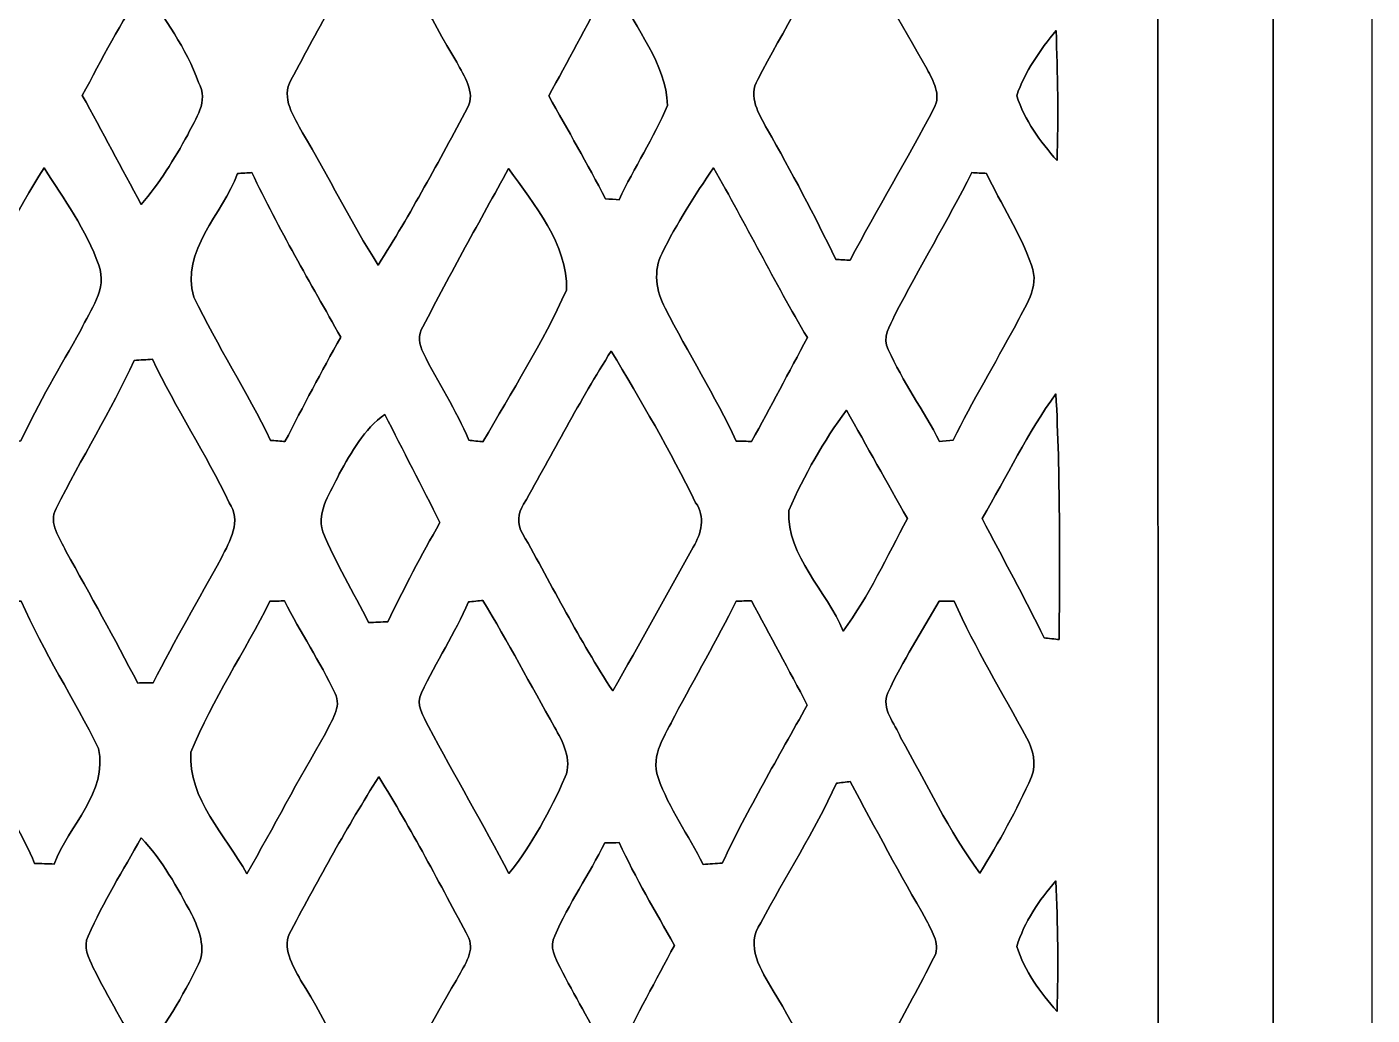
# Model space of a CAD drawing. Header units: centimetres. Extents: x -16.8 to 16.8, y -16.7 to 16.7.
# Drawn here: x 8.13 to 16.77, y -2.19 to 4.16 of the extents above; entities that cross this region are included whole.
import ezdxf

# ---------------------------------------------------------------- set-up
doc = ezdxf.new("R2010")
doc.units = ezdxf.units.CM
doc.header["$MEASUREMENT"] = 0
doc.layers.add('Layer 1', color=7, linetype='Continuous')

msp = doc.modelspace()

# ---------------------------------------------------------------- linework, layer by layer
at = {"layer": 'Layer 1', "color": 7}
for points, knots in [([(-16.77458, 16.66875), (-16.77458, 16.66875), (16.77458, 16.66875), (16.77458, 16.66875), (16.77458, 16.66875), (16.77458, 16.66875), (16.77458, -16.66875), (16.77458, -16.66875), (16.77458, -16.66875), (16.77458, -16.66875), (-16.77458, -16.66875), (-16.77458, -16.66875), (-16.77458, -16.66875), (-16.77458, -16.66875), (-16.77458, 16.66875), (-16.77458, 16.66875), (-16.77458, 16.66875), (-16.77458, 16.66875), (-16.77458, 16.66875), (-16.77458, 16.66875)], [0, 0, 0, 0, 0.1666667, 0.1666667, 0.1666667, 0.1666667, 0.3333333, 0.3333333, 0.3333333, 0.3333333, 0.5, 0.5, 0.5, 0.5, 0.6666667, 0.6666667, 0.6666667, 0.6666667, 1, 1, 1, 1]), ([(-16.23448, 15.81044), (-16.30715, 15.24141), (-16.27505, 14.66568), (-16.28105, 14.09347), (-16.28105, 14.09347), (-16.28034, 4.33317), (-16.28034, -5.42678), (-16.2814, -15.18708), (-16.2814, -15.18708), (-16.27999, -15.44567), (-16.27046, -15.70531), (-16.25353, -15.96425), (-16.25353, -15.96425), (-15.44814, -16.11771), (-14.62581, -16.06162), (-13.81125, -16.06903), (-13.81125, -16.06903), (-4.16842, -16.06867), (5.47405, -16.06973), (15.11688, -16.06867), (15.11688, -16.06867), (15.43791, -16.06832), (15.75823, -16.03869), (16.07644, -15.9953), (16.07644, -15.9953), (16.13147, -15.72966), (16.13923, -15.45731), (16.14205, -15.18744), (16.14205, -15.18744), (16.13641, -5.19183), (16.14135, 4.80378), (16.13958, 14.79938), (16.13958, 14.79938), (16.14029, 15.13981), (16.10395, 15.47812), (16.05351, 15.81432), (16.05351, 15.81432), (5.76933, 15.83302), (-4.51485, 15.81609), (-14.79903, 15.82279), (-14.79903, 15.82279), (-15.27739, 15.82314), (-15.75611, 15.82455), (-16.23448, 15.81044)], [0, 0, 0, 0, 0.0833333, 0.0833333, 0.0833333, 0.0833333, 0.1666667, 0.1666667, 0.1666667, 0.1666667, 0.25, 0.25, 0.25, 0.25, 0.3333333, 0.3333333, 0.3333333, 0.3333333, 0.4166667, 0.4166667, 0.4166667, 0.4166667, 0.5, 0.5, 0.5, 0.5, 0.5833333, 0.5833333, 0.5833333, 0.5833333, 0.6666667, 0.6666667, 0.6666667, 0.6666667, 0.75, 0.75, 0.75, 0.75, 0.8333333, 0.8333333, 0.8333333, 0.8333333, 1, 1, 1, 1]), ([(-15.56879, 15.19167), (-5.97535, 15.18109), (3.61809, 15.19026), (13.21153, 15.18673), (13.21153, 15.18673), (13.94389, 15.18214), (14.67767, 15.20896), (15.40969, 15.15851), (15.40969, 15.15851), (15.38429, 7.28945), (15.40581, -0.57997), (15.39875, -8.44903), (15.39875, -8.44903), (15.40298, -10.74138), (15.38887, -13.03408), (15.40827, -15.32643), (15.40827, -15.32643), (5.8801, -15.33066), (-3.64808, -15.32714), (-13.17625, -15.32819), (-13.17625, -15.32819), (-13.98376, -15.32502), (-14.79162, -15.33666), (-15.59913, -15.32043), (-15.59913, -15.32043), (-15.62559, -12.72434), (-15.60301, -10.1279), (-15.61042, -7.53181), (-15.61042, -7.53181), (-15.61183, -0.18203), (-15.60759, 7.16739), (-15.61253, 14.51716), (-15.61253, 14.51716), (-15.60654, 14.74188), (-15.60759, 14.96907), (-15.56879, 15.19167), (-15.56879, 15.19167), (-15.56879, 15.19167), (-15.56879, 15.19167), (-15.56879, 15.19167)], [0, 0, 0, 0, 0.0909091, 0.0909091, 0.0909091, 0.0909091, 0.1818182, 0.1818182, 0.1818182, 0.1818182, 0.2727273, 0.2727273, 0.2727273, 0.2727273, 0.3636364, 0.3636364, 0.3636364, 0.3636364, 0.4545455, 0.4545455, 0.4545455, 0.4545455, 0.5454545, 0.5454545, 0.5454545, 0.5454545, 0.6363636, 0.6363636, 0.6363636, 0.6363636, 0.7272727, 0.7272727, 0.7272727, 0.7272727, 0.8181818, 0.8181818, 0.8181818, 0.8181818, 1, 1, 1, 1]), ([(9.82698, 3.82517), (9.75748, 3.70769), (9.84603, 3.58599), (9.90036, 3.48298), (9.90036, 3.48298), (10.06757, 3.20287), (10.20939, 2.90795), (10.38684, 2.63349), (10.38684, 2.63349), (10.59321, 2.96122), (10.77771, 3.30235), (10.96045, 3.64384), (10.96045, 3.64384), (11.01443, 3.74544), (10.93541, 3.84845), (10.89096, 3.93665), (10.89096, 3.93665), (10.71457, 4.22346), (10.57592, 4.53214), (10.39036, 4.81295), (10.39036, 4.81295), (10.18469, 4.49439), (10.00619, 4.1589), (9.82698, 3.82517), (9.82698, 3.82517), (9.82698, 3.82517), (9.82698, 3.82517), (9.82698, 3.82517)], [0, 0, 0, 0, 0.125, 0.125, 0.125, 0.125, 0.25, 0.25, 0.25, 0.25, 0.375, 0.375, 0.375, 0.375, 0.5, 0.5, 0.5, 0.5, 0.625, 0.625, 0.625, 0.625, 0.75, 0.75, 0.75, 0.75, 1, 1, 1, 1]), ([(13.32794, 4.77379), (13.1766, 4.44923), (12.99351, 4.14126), (12.82559, 3.82552), (12.82559, 3.82552), (12.75997, 3.71722), (12.83441, 3.60221), (12.88627, 3.50626), (12.88627, 3.50626), (13.04325, 3.2325), (13.19036, 2.95346), (13.32759, 2.66912), (13.32759, 2.66912), (13.35052, 2.66806), (13.39638, 2.66559), (13.41896, 2.66453), (13.41896, 2.66453), (13.59394, 2.99403), (13.78797, 3.31258), (13.95906, 3.64384), (13.95906, 3.64384), (14.00669, 3.72745), (13.95201, 3.81741), (13.91426, 3.89255), (13.91426, 3.89255), (13.7481, 4.18818), (13.56995, 4.4771), (13.41755, 4.78049), (13.41755, 4.78049), (13.39532, 4.77873), (13.35017, 4.77555), (13.32794, 4.77379), (13.32794, 4.77379), (13.32794, 4.77379), (13.32794, 4.77379), (13.32794, 4.77379)], [0, 0, 0, 0, 0.1, 0.1, 0.1, 0.1, 0.2, 0.2, 0.2, 0.2, 0.3, 0.3, 0.3, 0.3, 0.4, 0.4, 0.4, 0.4, 0.5, 0.5, 0.5, 0.5, 0.6, 0.6, 0.6, 0.6, 0.7, 0.7, 0.7, 0.7, 0.8, 0.8, 0.8, 0.8, 1, 1, 1, 1]), ([(8.48395, 3.72251), (8.61413, 3.49144), (8.73584, 3.25614), (8.86284, 3.02295), (8.86284, 3.02295), (8.98066, 3.15913), (9.07521, 3.31399), (9.16164, 3.47133), (9.16164, 3.47133), (9.21032, 3.57611), (9.30028, 3.68194), (9.23114, 3.80753), (9.23114, 3.80753), (9.15352, 4.02696), (9.011, 4.21781), (8.88506, 4.41078), (8.88506, 4.41078), (8.72702, 4.19664), (8.61201, 3.95499), (8.48395, 3.72251), (8.48395, 3.72251), (8.48395, 3.72251), (8.48395, 3.72251), (8.48395, 3.72251)], [0, 0, 0, 0, 0.1428571, 0.1428571, 0.1428571, 0.1428571, 0.2857143, 0.2857143, 0.2857143, 0.2857143, 0.4285714, 0.4285714, 0.4285714, 0.4285714, 0.5714286, 0.5714286, 0.5714286, 0.5714286, 0.7142857, 0.7142857, 0.7142857, 0.7142857, 1, 1, 1, 1]), ([(11.84381, 4.38644), (11.72139, 4.16525), (11.60604, 3.94088), (11.48186, 3.72075), (11.48186, 3.72075), (11.60639, 3.50167), (11.72986, 3.28189), (11.84769, 3.05894), (11.84769, 3.05894), (11.86956, 3.05753), (11.91295, 3.05435), (11.93447, 3.05294), (11.93447, 3.05294), (12.03149, 3.25826), (12.15707, 3.44981), (12.24492, 3.65936), (12.24492, 3.65936), (12.23857, 3.93453), (12.03572, 4.14584), (11.93553, 4.39067), (11.93553, 4.39067), (11.9126, 4.38961), (11.86674, 4.3875), (11.84381, 4.38644), (11.84381, 4.38644), (11.84381, 4.38644), (11.84381, 4.38644), (11.84381, 4.38644)], [0, 0, 0, 0, 0.125, 0.125, 0.125, 0.125, 0.25, 0.25, 0.25, 0.25, 0.375, 0.375, 0.375, 0.375, 0.5, 0.5, 0.5, 0.5, 0.625, 0.625, 0.625, 0.625, 0.75, 0.75, 0.75, 0.75, 1, 1, 1, 1]), ([(14.49035, 3.72145), (14.54044, 3.56482), (14.64134, 3.42724), (14.74964, 3.30447), (14.74964, 3.30447), (14.75811, 3.58352), (14.75458, 3.86256), (14.74294, 4.14126), (14.74294, 4.14126), (14.64098, 4.01391), (14.54185, 3.87738), (14.49035, 3.72145), (14.49035, 3.72145), (14.49035, 3.72145), (14.49035, 3.72145), (14.49035, 3.72145)], [0, 0, 0, 0, 0.2, 0.2, 0.2, 0.2, 0.4, 0.4, 0.4, 0.4, 0.6, 0.6, 0.6, 0.6, 1, 1, 1, 1]), ([(7.74594, 2.37878), (7.71137, 2.28988), (7.61718, 2.19322), (7.66727, 2.09127), (7.66727, 2.09127), (7.76041, 1.88666), (7.88846, 1.69968), (7.99112, 1.49966), (7.99112, 1.49966), (8.01546, 1.50036), (8.06485, 1.50178), (8.08955, 1.50283), (8.08955, 1.50283), (8.20279, 1.74801), (8.34143, 1.98014), (8.47443, 2.21474), (8.47443, 2.21474), (8.5344, 2.34668), (8.64729, 2.4765), (8.58979, 2.63278), (8.58979, 2.63278), (8.51076, 2.85997), (8.36648, 3.05753), (8.23807, 3.25826), (8.23807, 3.25826), (8.05921, 2.97392), (7.91069, 2.67159), (7.74594, 2.37878), (7.74594, 2.37878), (7.74594, 2.37878), (7.74594, 2.37878), (7.74594, 2.37878)], [0, 0, 0, 0, 0.1111111, 0.1111111, 0.1111111, 0.1111111, 0.2222222, 0.2222222, 0.2222222, 0.2222222, 0.3333333, 0.3333333, 0.3333333, 0.3333333, 0.4444444, 0.4444444, 0.4444444, 0.4444444, 0.5555556, 0.5555556, 0.5555556, 0.5555556, 0.6666667, 0.6666667, 0.6666667, 0.6666667, 0.7777778, 0.7777778, 0.7777778, 0.7777778, 1, 1, 1, 1]), ([(9.48231, 3.22157), (9.38706, 2.96086), (9.11154, 2.72591), (9.2015, 2.42641), (9.2015, 2.42641), (9.3539, 2.1142), (9.54158, 1.81928), (9.69469, 1.50671), (9.69469, 1.50671), (9.71762, 1.5046), (9.76383, 1.50107), (9.78676, 1.49895), (9.78676, 1.49895), (9.90318, 1.72438), (10.02101, 1.9491), (10.14483, 2.17029), (10.14483, 2.17029), (9.94974, 2.52024), (9.74549, 2.86526), (9.57404, 3.22721), (9.57404, 3.22721), (9.55111, 3.2258), (9.50524, 3.22298), (9.48231, 3.22157), (9.48231, 3.22157), (9.48231, 3.22157), (9.48231, 3.22157), (9.48231, 3.22157)], [0, 0, 0, 0, 0.125, 0.125, 0.125, 0.125, 0.25, 0.25, 0.25, 0.25, 0.375, 0.375, 0.375, 0.375, 0.5, 0.5, 0.5, 0.5, 0.625, 0.625, 0.625, 0.625, 0.75, 0.75, 0.75, 0.75, 1, 1, 1, 1]), ([(11.22362, 3.25402), (11.03947, 2.91536), (10.84827, 2.58057), (10.674, 2.23661), (10.674, 2.23661), (10.64013, 2.18405), (10.64719, 2.12055), (10.67682, 2.06763), (10.67682, 2.06763), (10.76889, 1.87854), (10.88849, 1.70321), (10.96857, 1.50742), (10.96857, 1.50742), (10.9915, 1.50495), (11.03701, 1.50001), (11.05958, 1.49754), (11.05958, 1.49754), (11.24444, 1.81892), (11.44305, 2.13431), (11.59651, 2.47191), (11.59651, 2.47191), (11.60498, 2.77036), (11.38696, 3.02013), (11.22362, 3.25402), (11.22362, 3.25402), (11.22362, 3.25402), (11.22362, 3.25402), (11.22362, 3.25402)], [0, 0, 0, 0, 0.125, 0.125, 0.125, 0.125, 0.25, 0.25, 0.25, 0.25, 0.375, 0.375, 0.375, 0.375, 0.5, 0.5, 0.5, 0.5, 0.625, 0.625, 0.625, 0.625, 0.75, 0.75, 0.75, 0.75, 1, 1, 1, 1]), ([(12.2107, 2.70969), (12.15178, 2.59927), (12.1733, 2.46345), (12.23081, 2.35656), (12.23081, 2.35656), (12.37721, 2.06869), (12.55148, 1.79529), (12.68765, 1.50213), (12.68765, 1.50213), (12.71235, 1.50142), (12.76174, 1.50072), (12.78643, 1.50001), (12.78643, 1.50001), (12.90779, 1.7212), (13.02667, 1.94416), (13.14485, 2.16711), (13.14485, 2.16711), (12.93248, 2.52448), (12.74833, 2.89772), (12.5409, 3.25755), (12.5409, 3.25755), (12.42166, 3.08081), (12.30454, 2.9016), (12.2107, 2.70969), (12.2107, 2.70969), (12.2107, 2.70969), (12.2107, 2.70969), (12.2107, 2.70969)], [0, 0, 0, 0, 0.125, 0.125, 0.125, 0.125, 0.25, 0.25, 0.25, 0.25, 0.375, 0.375, 0.375, 0.375, 0.5, 0.5, 0.5, 0.5, 0.625, 0.625, 0.625, 0.625, 0.75, 0.75, 0.75, 0.75, 1, 1, 1, 1]), ([(14.20248, 3.22721), (14.04514, 2.91677), (13.86381, 2.61938), (13.70577, 2.30928), (13.70577, 2.30928), (13.67508, 2.24367), (13.62357, 2.165), (13.66449, 2.09127), (13.66449, 2.09127), (13.75727, 1.88489), (13.89027, 1.69968), (13.99469, 1.49931), (13.99469, 1.49931), (14.01621, 1.50107), (14.05925, 1.5053), (14.08077, 1.50742), (14.08077, 1.50742), (14.2053, 1.75754), (14.34888, 1.99813), (14.48188, 2.24367), (14.48188, 2.24367), (14.53868, 2.36573), (14.64239, 2.48673), (14.58454, 2.63208), (14.58454, 2.63208), (14.51363, 2.83986), (14.38804, 3.02436), (14.29597, 3.22227), (14.29597, 3.22227), (14.27268, 3.22368), (14.22576, 3.22615), (14.20248, 3.22721), (14.20248, 3.22721), (14.20248, 3.22721), (14.20248, 3.22721), (14.20248, 3.22721)], [0, 0, 0, 0, 0.1, 0.1, 0.1, 0.1, 0.2, 0.2, 0.2, 0.2, 0.3, 0.3, 0.3, 0.3, 0.4, 0.4, 0.4, 0.4, 0.5, 0.5, 0.5, 0.5, 0.6, 0.6, 0.6, 0.6, 0.7, 0.7, 0.7, 0.7, 0.8, 0.8, 0.8, 0.8, 1, 1, 1, 1]), ([(11.88402, 2.08104), (11.68047, 1.76213), (11.50761, 1.42522), (11.32099, 1.09643), (11.32099, 1.09643), (11.2843, 1.03893), (11.27478, 0.96802), (11.31394, 0.90876), (11.31394, 0.90876), (11.50444, 0.57009), (11.67977, 0.2219), (11.89355, -0.10372), (11.89355, -0.10372), (12.06853, 0.20285), (12.24033, 0.51153), (12.41143, 0.82021), (12.41143, 0.82021), (12.46152, 0.90664), (12.49186, 1.01706), (12.42624, 1.10631), (12.42624, 1.10631), (12.26397, 1.44074), (12.07382, 1.76177), (11.88402, 2.08104), (11.88402, 2.08104), (11.88402, 2.08104), (11.88402, 2.08104), (11.88402, 2.08104)], [0, 0, 0, 0, 0.125, 0.125, 0.125, 0.125, 0.25, 0.25, 0.25, 0.25, 0.375, 0.375, 0.375, 0.375, 0.5, 0.5, 0.5, 0.5, 0.625, 0.625, 0.625, 0.625, 0.75, 0.75, 0.75, 0.75, 1, 1, 1, 1]), ([(8.81803, 2.02106), (8.66881, 1.69404), (8.47584, 1.38959), (8.31603, 1.06821), (8.31603, 1.06821), (8.26382, 0.97367), (8.34037, 0.87736), (8.37882, 0.79481), (8.37882, 0.79481), (8.53475, 0.51329), (8.69174, 0.23283), (8.84026, -0.05256), (8.84026, -0.05256), (8.86531, -0.05221), (8.91505, -0.05115), (8.94009, -0.0508), (8.94009, -0.0508), (9.07909, 0.22013), (9.22972, 0.48507), (9.37789, 0.75106), (9.37789, 0.75106), (9.43257, 0.85866), (9.51159, 0.98989), (9.42799, 1.10631), (9.42799, 1.10631), (9.27841, 1.42134), (9.08438, 1.71238), (8.93586, 2.02777), (8.93586, 2.02777), (8.89635, 2.02565), (8.85684, 2.02353), (8.81803, 2.02106), (8.81803, 2.02106), (8.81803, 2.02106), (8.81803, 2.02106), (8.81803, 2.02106)], [0, 0, 0, 0, 0.1, 0.1, 0.1, 0.1, 0.2, 0.2, 0.2, 0.2, 0.3, 0.3, 0.3, 0.3, 0.4, 0.4, 0.4, 0.4, 0.5, 0.5, 0.5, 0.5, 0.6, 0.6, 0.6, 0.6, 0.7, 0.7, 0.7, 0.7, 0.8, 0.8, 0.8, 0.8, 1, 1, 1, 1]), ([(14.26774, 1.00542), (14.40109, 0.7493), (14.53974, 0.49601), (14.66744, 0.23707), (14.66744, 0.23707), (14.69143, 0.23424), (14.73906, 0.22931), (14.76304, 0.22684), (14.76304, 0.22684), (14.76622, 0.75353), (14.77045, 1.28058), (14.74223, 1.80657), (14.74223, 1.80657), (14.55984, 1.55434), (14.42614, 1.27247), (14.26774, 1.00542), (14.26774, 1.00542), (14.26774, 1.00542), (14.26774, 1.00542), (14.26774, 1.00542)], [0, 0, 0, 0, 0.1666667, 0.1666667, 0.1666667, 0.1666667, 0.3333333, 0.3333333, 0.3333333, 0.3333333, 0.5, 0.5, 0.5, 0.5, 0.6666667, 0.6666667, 0.6666667, 0.6666667, 1, 1, 1, 1]), ([(10.13566, 1.29152), (10.08451, 1.17369), (9.98784, 1.05939), (10.03018, 0.91969), (10.03018, 0.91969), (10.11273, 0.7179), (10.22667, 0.53093), (10.32404, 0.33584), (10.32404, 0.33584), (10.36496, 0.33796), (10.40659, 0.33937), (10.44822, 0.34114), (10.44822, 0.34114), (10.55158, 0.55739), (10.66377, 0.76976), (10.78301, 0.9779), (10.78301, 0.9779), (10.66729, 1.21109), (10.54559, 1.4411), (10.42882, 1.67358), (10.42882, 1.67358), (10.29441, 1.57868), (10.21539, 1.43122), (10.13566, 1.29152), (10.13566, 1.29152), (10.13566, 1.29152), (10.13566, 1.29152), (10.13566, 1.29152)], [0, 0, 0, 0, 0.125, 0.125, 0.125, 0.125, 0.25, 0.25, 0.25, 0.25, 0.375, 0.375, 0.375, 0.375, 0.5, 0.5, 0.5, 0.5, 0.625, 0.625, 0.625, 0.625, 0.75, 0.75, 0.75, 0.75, 1, 1, 1, 1]), ([(13.02526, 1.05692), (13.01221, 0.76024), (13.26797, 0.54081), (13.37557, 0.28152), (13.37557, 0.28152), (13.53961, 0.50588), (13.65638, 0.75988), (13.78761, 1.00365), (13.78761, 1.00365), (13.65744, 1.23649), (13.52621, 1.46861), (13.39568, 1.70074), (13.39568, 1.70074), (13.24892, 1.50072), (13.12439, 1.28411), (13.02526, 1.05692), (13.02526, 1.05692), (13.02526, 1.05692), (13.02526, 1.05692), (13.02526, 1.05692)], [0, 0, 0, 0, 0.1666667, 0.1666667, 0.1666667, 0.1666667, 0.3333333, 0.3333333, 0.3333333, 0.3333333, 0.5, 0.5, 0.5, 0.5, 0.6666667, 0.6666667, 0.6666667, 0.6666667, 1, 1, 1, 1]), ([(7.99394, 0.47413), (7.88494, 0.25329), (7.70149, 0.05397), (7.65422, -0.18874), (7.65422, -0.18874), (7.78827, -0.54751), (8.02605, -0.85972), (8.17774, -1.21179), (8.17774, -1.21179), (8.21937, -1.2132), (8.261, -1.21461), (8.30298, -1.21603), (8.30298, -1.21603), (8.39646, -0.96802), (8.65117, -0.7553), (8.58767, -0.47308), (8.58767, -0.47308), (8.43139, -0.15311), (8.23383, 0.14676), (8.09096, 0.47413), (8.09096, 0.47413), (8.06662, 0.47413), (8.01829, 0.47413), (7.99394, 0.47413), (7.99394, 0.47413), (7.99394, 0.47413), (7.99394, 0.47413), (7.99394, 0.47413)], [0, 0, 0, 0, 0.125, 0.125, 0.125, 0.125, 0.25, 0.25, 0.25, 0.25, 0.375, 0.375, 0.375, 0.375, 0.5, 0.5, 0.5, 0.5, 0.625, 0.625, 0.625, 0.625, 0.75, 0.75, 0.75, 0.75, 1, 1, 1, 1]), ([(9.6901, 0.47272), (9.52676, 0.14676), (9.3218, -0.15804), (9.1821, -0.49601), (9.1821, -0.49601), (9.16129, -0.79869), (9.40788, -1.03046), (9.54123, -1.27917), (9.54123, -1.27917), (9.71268, -0.98037), (9.87178, -0.67416), (10.04711, -0.37747), (10.04711, -0.37747), (10.08239, -0.2981), (10.154, -0.20884), (10.10955, -0.11924), (10.10955, -0.11924), (10.01077, 0.08396), (9.88624, 0.27376), (9.78394, 0.47519), (9.78394, 0.47519), (9.7603, 0.47449), (9.71374, 0.47343), (9.6901, 0.47272), (9.6901, 0.47272), (9.6901, 0.47272), (9.6901, 0.47272), (9.6901, 0.47272)], [0, 0, 0, 0, 0.125, 0.125, 0.125, 0.125, 0.25, 0.25, 0.25, 0.25, 0.375, 0.375, 0.375, 0.375, 0.5, 0.5, 0.5, 0.5, 0.625, 0.625, 0.625, 0.625, 0.75, 0.75, 0.75, 0.75, 1, 1, 1, 1]), ([(10.9661, 0.46849), (10.87931, 0.26705), (10.75761, 0.08326), (10.66482, -0.11536), (10.66482, -0.11536), (10.6232, -0.18944), (10.67717, -0.26741), (10.70892, -0.33267), (10.70892, -0.33267), (10.87896, -0.64911), (11.05958, -0.95956), (11.22609, -1.27776), (11.22609, -1.27776), (11.37567, -1.08938), (11.49032, -0.87559), (11.58804, -0.65652), (11.58804, -0.65652), (11.63391, -0.54293), (11.57252, -0.43074), (11.51925, -0.33549), (11.51925, -0.33549), (11.36615, -0.06421), (11.2201, 0.21096), (11.05923, 0.47801), (11.05923, 0.47801), (11.03595, 0.47554), (10.98938, 0.47096), (10.9661, 0.46849), (10.9661, 0.46849), (10.9661, 0.46849), (10.9661, 0.46849), (10.9661, 0.46849)], [0, 0, 0, 0, 0.1111111, 0.1111111, 0.1111111, 0.1111111, 0.2222222, 0.2222222, 0.2222222, 0.2222222, 0.3333333, 0.3333333, 0.3333333, 0.3333333, 0.4444444, 0.4444444, 0.4444444, 0.4444444, 0.5555556, 0.5555556, 0.5555556, 0.5555556, 0.6666667, 0.6666667, 0.6666667, 0.6666667, 0.7777778, 0.7777778, 0.7777778, 0.7777778, 1, 1, 1, 1]), ([(12.68765, 0.47308), (12.56242, 0.22401), (12.42413, -0.01764), (12.29184, -0.26282), (12.29184, -0.26282), (12.23433, -0.38735), (12.13344, -0.51223), (12.1853, -0.66075), (12.1853, -0.66075), (12.25479, -0.85866), (12.38038, -1.03117), (12.47457, -1.21849), (12.47457, -1.21849), (12.51514, -1.21532), (12.55642, -1.2125), (12.59805, -1.21003), (12.59805, -1.21003), (12.76103, -0.86148), (12.95788, -0.53023), (13.14379, -0.19403), (13.14379, -0.19403), (13.02597, 0.03069), (12.90426, 0.25294), (12.78502, 0.47625), (12.78502, 0.47625), (12.76068, 0.47554), (12.71199, 0.47378), (12.68765, 0.47308), (12.68765, 0.47308), (12.68765, 0.47308), (12.68765, 0.47308), (12.68765, 0.47308)], [0, 0, 0, 0, 0.1111111, 0.1111111, 0.1111111, 0.1111111, 0.2222222, 0.2222222, 0.2222222, 0.2222222, 0.3333333, 0.3333333, 0.3333333, 0.3333333, 0.4444444, 0.4444444, 0.4444444, 0.4444444, 0.5555556, 0.5555556, 0.5555556, 0.5555556, 0.6666667, 0.6666667, 0.6666667, 0.6666667, 0.7777778, 0.7777778, 0.7777778, 0.7777778, 1, 1, 1, 1]), ([(13.99117, 0.47413), (13.88075, 0.27834), (13.75727, 0.08925), (13.66238, -0.11465), (13.66238, -0.11465), (13.61475, -0.21731), (13.70894, -0.31291), (13.74387, -0.40287), (13.74387, -0.40287), (13.90862, -0.69603), (14.05361, -1.00224), (14.25293, -1.27423), (14.25293, -1.27423), (14.3764, -1.07527), (14.49035, -0.86995), (14.5856, -0.65581), (14.5856, -0.65581), (14.61841, -0.57291), (14.59618, -0.48048), (14.55526, -0.4064), (14.55526, -0.4064), (14.39721, -0.11395), (14.22329, 0.17004), (14.08818, 0.47413), (14.08818, 0.47413), (14.06384, 0.47413), (14.01516, 0.47413), (13.99117, 0.47413), (13.99117, 0.47413), (13.99117, 0.47413), (13.99117, 0.47413), (13.99117, 0.47413)], [0, 0, 0, 0, 0.1111111, 0.1111111, 0.1111111, 0.1111111, 0.2222222, 0.2222222, 0.2222222, 0.2222222, 0.3333333, 0.3333333, 0.3333333, 0.3333333, 0.4444444, 0.4444444, 0.4444444, 0.4444444, 0.5555556, 0.5555556, 0.5555556, 0.5555556, 0.6666667, 0.6666667, 0.6666667, 0.6666667, 0.7777778, 0.7777778, 0.7777778, 0.7777778, 1, 1, 1, 1]), ([(9.82662, -1.64253), (9.76136, -1.75084), (9.8358, -1.86584), (9.88766, -1.9618), (9.88766, -1.9618), (10.07251, -2.24331), (10.18081, -2.57528), (10.408, -2.82822), (10.408, -2.82822), (10.56993, -2.54), (10.7188, -2.24473), (10.88919, -1.96144), (10.88919, -1.96144), (10.92941, -1.87995), (11.00737, -1.78858), (10.96892, -1.69157), (10.96892, -1.69157), (10.78265, -1.34373), (10.59956, -0.99095), (10.38966, -0.65581), (10.38966, -0.65581), (10.18716, -0.97578), (10.00407, -1.3081), (9.82662, -1.64253), (9.82662, -1.64253), (9.82662, -1.64253), (9.82662, -1.64253), (9.82662, -1.64253)], [0, 0, 0, 0, 0.125, 0.125, 0.125, 0.125, 0.25, 0.25, 0.25, 0.25, 0.375, 0.375, 0.375, 0.375, 0.5, 0.5, 0.5, 0.5, 0.625, 0.625, 0.625, 0.625, 0.75, 0.75, 0.75, 0.75, 1, 1, 1, 1]), ([(13.33112, -0.69638), (13.19248, -1.00789), (13.00304, -1.29223), (12.8457, -1.59385), (12.8457, -1.59385), (12.74127, -1.74061), (12.84852, -1.90006), (12.92507, -2.03024), (12.92507, -2.03024), (13.08911, -2.2927), (13.208, -2.58127), (13.38509, -2.83563), (13.38509, -2.83563), (13.59217, -2.50754), (13.77668, -2.16535), (13.95589, -1.82174), (13.95589, -1.82174), (14.00598, -1.74025), (13.94636, -1.65276), (13.91109, -1.57903), (13.91109, -1.57903), (13.74175, -1.28446), (13.57983, -0.98566), (13.42037, -0.68545), (13.42037, -0.68545), (13.39779, -0.68827), (13.35334, -0.69356), (13.33112, -0.69638), (13.33112, -0.69638), (13.33112, -0.69638), (13.33112, -0.69638), (13.33112, -0.69638)], [0, 0, 0, 0, 0.1111111, 0.1111111, 0.1111111, 0.1111111, 0.2222222, 0.2222222, 0.2222222, 0.2222222, 0.3333333, 0.3333333, 0.3333333, 0.3333333, 0.4444444, 0.4444444, 0.4444444, 0.4444444, 0.5555556, 0.5555556, 0.5555556, 0.5555556, 0.6666667, 0.6666667, 0.6666667, 0.6666667, 0.7777778, 0.7777778, 0.7777778, 0.7777778, 1, 1, 1, 1]), ([(8.86178, -1.04775), (8.74748, -1.25695), (8.61695, -1.45909), (8.52241, -1.67852), (8.52241, -1.67852), (8.48572, -1.74696), (8.52558, -1.81928), (8.55451, -1.88242), (8.55451, -1.88242), (8.64941, -2.07398), (8.75982, -2.25707), (8.86389, -2.44404), (8.86389, -2.44404), (9.01382, -2.26836), (9.12989, -2.06587), (9.23114, -1.85914), (9.23114, -1.85914), (9.28123, -1.75719), (9.23361, -1.63548), (9.1881, -1.54023), (9.1881, -1.54023), (9.0932, -1.36772), (9.00042, -1.18992), (8.86178, -1.04775), (8.86178, -1.04775), (8.86178, -1.04775), (8.86178, -1.04775), (8.86178, -1.04775)], [0, 0, 0, 0, 0.125, 0.125, 0.125, 0.125, 0.25, 0.25, 0.25, 0.25, 0.375, 0.375, 0.375, 0.375, 0.5, 0.5, 0.5, 0.5, 0.625, 0.625, 0.625, 0.625, 0.75, 0.75, 0.75, 0.75, 1, 1, 1, 1]), ([(11.84275, -1.07915), (11.74186, -1.28235), (11.61133, -1.47002), (11.52066, -1.67816), (11.52066, -1.67816), (11.48186, -1.7466), (11.52525, -1.81892), (11.55524, -1.88136), (11.55524, -1.88136), (11.64731, -2.05987), (11.74785, -2.23414), (11.84522, -2.41018), (11.84522, -2.41018), (11.86815, -2.41159), (11.91331, -2.41406), (11.93588, -2.41547), (11.93588, -2.41547), (12.04807, -2.18687), (12.17083, -1.96356), (12.28972, -1.73849), (12.28972, -1.73849), (12.16731, -1.52083), (12.04031, -1.30493), (11.93447, -1.07844), (11.93447, -1.07844), (11.91154, -1.07879), (11.86568, -1.07915), (11.84275, -1.07915), (11.84275, -1.07915), (11.84275, -1.07915), (11.84275, -1.07915), (11.84275, -1.07915)], [0, 0, 0, 0, 0.1111111, 0.1111111, 0.1111111, 0.1111111, 0.2222222, 0.2222222, 0.2222222, 0.2222222, 0.3333333, 0.3333333, 0.3333333, 0.3333333, 0.4444444, 0.4444444, 0.4444444, 0.4444444, 0.5555556, 0.5555556, 0.5555556, 0.5555556, 0.6666667, 0.6666667, 0.6666667, 0.6666667, 0.7777778, 0.7777778, 0.7777778, 0.7777778, 1, 1, 1, 1]), ([(14.49105, -1.74625), (14.53974, -1.90324), (14.64134, -2.04082), (14.74964, -2.16359), (14.74964, -2.16359), (14.75811, -1.88348), (14.75458, -1.60338), (14.74223, -1.32398), (14.74223, -1.32398), (14.63428, -1.44745), (14.53797, -1.58821), (14.49105, -1.74625), (14.49105, -1.74625), (14.49105, -1.74625), (14.49105, -1.74625), (14.49105, -1.74625)], [0, 0, 0, 0, 0.2, 0.2, 0.2, 0.2, 0.4, 0.4, 0.4, 0.4, 0.6, 0.6, 0.6, 0.6, 1, 1, 1, 1])]:
    msp.add_open_spline(points, degree=3, knots=knots, dxfattribs=at)
at = {"layer": 'Layer 1', "color": 250}
for points, knots in [([(-16.23448, 15.81044), (-15.75611, 15.82455), (-15.27739, 15.82314), (-14.79903, 15.82279), (-14.79903, 15.82279), (-4.51485, 15.81609), (5.76933, 15.83302), (16.05351, 15.81432), (16.05351, 15.81432), (16.10395, 15.47812), (16.14029, 15.13981), (16.13958, 14.79938), (16.13958, 14.79938), (16.14135, 4.80378), (16.13641, -5.19183), (16.14205, -15.18744), (16.14205, -15.18744), (16.13923, -15.45731), (16.13147, -15.72966), (16.07644, -15.9953), (16.07644, -15.9953), (15.75823, -16.03869), (15.43791, -16.06832), (15.11688, -16.06867), (15.11688, -16.06867), (5.47405, -16.06973), (-4.16842, -16.06867), (-13.81125, -16.06903), (-13.81125, -16.06903), (-14.62581, -16.06162), (-15.44814, -16.11771), (-16.25353, -15.96425), (-16.25353, -15.96425), (-16.27046, -15.70531), (-16.27999, -15.44567), (-16.2814, -15.18708), (-16.2814, -15.18708), (-16.28034, -5.42678), (-16.28034, 4.33317), (-16.28105, 14.09347), (-16.28105, 14.09347), (-16.27505, 14.66568), (-16.30715, 15.24141), (-16.23448, 15.81044), (-16.23448, 15.81044), (-16.23448, 15.81044), (-16.23448, 15.81044), (-16.23448, 15.81044)], [0, 0, 0, 0, 0.0769231, 0.0769231, 0.0769231, 0.0769231, 0.1538462, 0.1538462, 0.1538462, 0.1538462, 0.2307692, 0.2307692, 0.2307692, 0.2307692, 0.3076923, 0.3076923, 0.3076923, 0.3076923, 0.3846154, 0.3846154, 0.3846154, 0.3846154, 0.4615385, 0.4615385, 0.4615385, 0.4615385, 0.5384615, 0.5384615, 0.5384615, 0.5384615, 0.6153846, 0.6153846, 0.6153846, 0.6153846, 0.6923077, 0.6923077, 0.6923077, 0.6923077, 0.7692308, 0.7692308, 0.7692308, 0.7692308, 0.8461538, 0.8461538, 0.8461538, 0.8461538, 1, 1, 1, 1]), ([(-15.56879, 15.19167), (-15.60759, 14.96907), (-15.60654, 14.74188), (-15.61253, 14.51716), (-15.61253, 14.51716), (-15.60759, 7.16739), (-15.61183, -0.18203), (-15.61042, -7.53181), (-15.61042, -7.53181), (-15.60301, -10.1279), (-15.62559, -12.72434), (-15.59913, -15.32043), (-15.59913, -15.32043), (-14.79162, -15.33666), (-13.98376, -15.32502), (-13.17625, -15.32819), (-13.17625, -15.32819), (-3.64808, -15.32714), (5.8801, -15.33066), (15.40827, -15.32643), (15.40827, -15.32643), (15.38887, -13.03408), (15.40298, -10.74138), (15.39875, -8.44903), (15.39875, -8.44903), (15.40581, -0.57997), (15.38429, 7.28945), (15.40969, 15.15851), (15.40969, 15.15851), (14.67767, 15.20896), (13.94389, 15.18214), (13.21153, 15.18673), (13.21153, 15.18673), (3.61809, 15.19026), (-5.97535, 15.18109), (-15.56879, 15.19167)], [0, 0, 0, 0, 0.1, 0.1, 0.1, 0.1, 0.2, 0.2, 0.2, 0.2, 0.3, 0.3, 0.3, 0.3, 0.4, 0.4, 0.4, 0.4, 0.5, 0.5, 0.5, 0.5, 0.6, 0.6, 0.6, 0.6, 0.7, 0.7, 0.7, 0.7, 0.8, 0.8, 0.8, 0.8, 1, 1, 1, 1]), ([(9.82698, 3.82517), (10.00619, 4.1589), (10.18469, 4.49439), (10.39036, 4.81295), (10.39036, 4.81295), (10.57592, 4.53214), (10.71457, 4.22346), (10.89096, 3.93665), (10.89096, 3.93665), (10.93541, 3.84845), (11.01443, 3.74544), (10.96045, 3.64384), (10.96045, 3.64384), (10.77771, 3.30235), (10.59321, 2.96122), (10.38684, 2.63349), (10.38684, 2.63349), (10.20939, 2.90795), (10.06757, 3.20287), (9.90036, 3.48298), (9.90036, 3.48298), (9.84603, 3.58599), (9.75748, 3.70769), (9.82698, 3.82517)], [0, 0, 0, 0, 0.1428571, 0.1428571, 0.1428571, 0.1428571, 0.2857143, 0.2857143, 0.2857143, 0.2857143, 0.4285714, 0.4285714, 0.4285714, 0.4285714, 0.5714286, 0.5714286, 0.5714286, 0.5714286, 0.7142857, 0.7142857, 0.7142857, 0.7142857, 1, 1, 1, 1]), ([(13.32794, 4.77379), (13.35017, 4.77555), (13.39532, 4.77873), (13.41755, 4.78049), (13.41755, 4.78049), (13.56995, 4.4771), (13.7481, 4.18818), (13.91426, 3.89255), (13.91426, 3.89255), (13.95201, 3.81741), (14.00669, 3.72745), (13.95906, 3.64384), (13.95906, 3.64384), (13.78797, 3.31258), (13.59394, 2.99403), (13.41896, 2.66453), (13.41896, 2.66453), (13.39638, 2.66559), (13.35052, 2.66806), (13.32759, 2.66912), (13.32759, 2.66912), (13.19036, 2.95346), (13.04325, 3.2325), (12.88627, 3.50626), (12.88627, 3.50626), (12.83441, 3.60221), (12.75997, 3.71722), (12.82559, 3.82552), (12.82559, 3.82552), (12.99351, 4.14126), (13.1766, 4.44923), (13.32794, 4.77379)], [0, 0, 0, 0, 0.1111111, 0.1111111, 0.1111111, 0.1111111, 0.2222222, 0.2222222, 0.2222222, 0.2222222, 0.3333333, 0.3333333, 0.3333333, 0.3333333, 0.4444444, 0.4444444, 0.4444444, 0.4444444, 0.5555556, 0.5555556, 0.5555556, 0.5555556, 0.6666667, 0.6666667, 0.6666667, 0.6666667, 0.7777778, 0.7777778, 0.7777778, 0.7777778, 1, 1, 1, 1]), ([(8.48395, 3.72251), (8.61201, 3.95499), (8.72702, 4.19664), (8.88506, 4.41078), (8.88506, 4.41078), (9.011, 4.21781), (9.15352, 4.02696), (9.23114, 3.80753), (9.23114, 3.80753), (9.30028, 3.68194), (9.21032, 3.57611), (9.16164, 3.47133), (9.16164, 3.47133), (9.07521, 3.31399), (8.98066, 3.15913), (8.86284, 3.02295), (8.86284, 3.02295), (8.73584, 3.25614), (8.61413, 3.49144), (8.48395, 3.72251)], [0, 0, 0, 0, 0.1666667, 0.1666667, 0.1666667, 0.1666667, 0.3333333, 0.3333333, 0.3333333, 0.3333333, 0.5, 0.5, 0.5, 0.5, 0.6666667, 0.6666667, 0.6666667, 0.6666667, 1, 1, 1, 1]), ([(11.84381, 4.38644), (11.86674, 4.3875), (11.9126, 4.38961), (11.93553, 4.39067), (11.93553, 4.39067), (12.03572, 4.14584), (12.23857, 3.93453), (12.24492, 3.65936), (12.24492, 3.65936), (12.15707, 3.44981), (12.03149, 3.25826), (11.93447, 3.05294), (11.93447, 3.05294), (11.91295, 3.05435), (11.86956, 3.05753), (11.84769, 3.05894), (11.84769, 3.05894), (11.72986, 3.28189), (11.60639, 3.50167), (11.48186, 3.72075), (11.48186, 3.72075), (11.60604, 3.94088), (11.72139, 4.16525), (11.84381, 4.38644)], [0, 0, 0, 0, 0.1428571, 0.1428571, 0.1428571, 0.1428571, 0.2857143, 0.2857143, 0.2857143, 0.2857143, 0.4285714, 0.4285714, 0.4285714, 0.4285714, 0.5714286, 0.5714286, 0.5714286, 0.5714286, 0.7142857, 0.7142857, 0.7142857, 0.7142857, 1, 1, 1, 1]), ([(14.49035, 3.72145), (14.54185, 3.87738), (14.64098, 4.01391), (14.74294, 4.14126), (14.74294, 4.14126), (14.75458, 3.86256), (14.75811, 3.58352), (14.74964, 3.30447), (14.74964, 3.30447), (14.64134, 3.42724), (14.54044, 3.56482), (14.49035, 3.72145)], [0, 0, 0, 0, 0.25, 0.25, 0.25, 0.25, 0.5, 0.5, 0.5, 0.5, 1, 1, 1, 1]), ([(7.74594, 2.37878), (7.91069, 2.67159), (8.05921, 2.97392), (8.23807, 3.25826), (8.23807, 3.25826), (8.36648, 3.05753), (8.51076, 2.85997), (8.58979, 2.63278), (8.58979, 2.63278), (8.64729, 2.4765), (8.5344, 2.34668), (8.47443, 2.21474), (8.47443, 2.21474), (8.34143, 1.98014), (8.20279, 1.74801), (8.08955, 1.50283), (8.08955, 1.50283), (8.06485, 1.50178), (8.01546, 1.50036), (7.99112, 1.49966), (7.99112, 1.49966), (7.88846, 1.69968), (7.76041, 1.88666), (7.66727, 2.09127), (7.66727, 2.09127), (7.61718, 2.19322), (7.71137, 2.28988), (7.74594, 2.37878)], [0, 0, 0, 0, 0.125, 0.125, 0.125, 0.125, 0.25, 0.25, 0.25, 0.25, 0.375, 0.375, 0.375, 0.375, 0.5, 0.5, 0.5, 0.5, 0.625, 0.625, 0.625, 0.625, 0.75, 0.75, 0.75, 0.75, 1, 1, 1, 1]), ([(9.48231, 3.22157), (9.50524, 3.22298), (9.55111, 3.2258), (9.57404, 3.22721), (9.57404, 3.22721), (9.74549, 2.86526), (9.94974, 2.52024), (10.14483, 2.17029), (10.14483, 2.17029), (10.02101, 1.9491), (9.90318, 1.72438), (9.78676, 1.49895), (9.78676, 1.49895), (9.76383, 1.50107), (9.71762, 1.5046), (9.69469, 1.50671), (9.69469, 1.50671), (9.54158, 1.81928), (9.3539, 2.1142), (9.2015, 2.42641), (9.2015, 2.42641), (9.11154, 2.72591), (9.38706, 2.96086), (9.48231, 3.22157)], [0, 0, 0, 0, 0.1428571, 0.1428571, 0.1428571, 0.1428571, 0.2857143, 0.2857143, 0.2857143, 0.2857143, 0.4285714, 0.4285714, 0.4285714, 0.4285714, 0.5714286, 0.5714286, 0.5714286, 0.5714286, 0.7142857, 0.7142857, 0.7142857, 0.7142857, 1, 1, 1, 1]), ([(11.22362, 3.25402), (11.38696, 3.02013), (11.60498, 2.77036), (11.59651, 2.47191), (11.59651, 2.47191), (11.44305, 2.13431), (11.24444, 1.81892), (11.05958, 1.49754), (11.05958, 1.49754), (11.03701, 1.50001), (10.9915, 1.50495), (10.96857, 1.50742), (10.96857, 1.50742), (10.88849, 1.70321), (10.76889, 1.87854), (10.67682, 2.06763), (10.67682, 2.06763), (10.64719, 2.12055), (10.64013, 2.18405), (10.674, 2.23661), (10.674, 2.23661), (10.84827, 2.58057), (11.03947, 2.91536), (11.22362, 3.25402)], [0, 0, 0, 0, 0.1428571, 0.1428571, 0.1428571, 0.1428571, 0.2857143, 0.2857143, 0.2857143, 0.2857143, 0.4285714, 0.4285714, 0.4285714, 0.4285714, 0.5714286, 0.5714286, 0.5714286, 0.5714286, 0.7142857, 0.7142857, 0.7142857, 0.7142857, 1, 1, 1, 1]), ([(12.2107, 2.70969), (12.30454, 2.9016), (12.42166, 3.08081), (12.5409, 3.25755), (12.5409, 3.25755), (12.74833, 2.89772), (12.93248, 2.52448), (13.14485, 2.16711), (13.14485, 2.16711), (13.02667, 1.94416), (12.90779, 1.7212), (12.78643, 1.50001), (12.78643, 1.50001), (12.76174, 1.50072), (12.71235, 1.50142), (12.68765, 1.50213), (12.68765, 1.50213), (12.55148, 1.79529), (12.37721, 2.06869), (12.23081, 2.35656), (12.23081, 2.35656), (12.1733, 2.46345), (12.15178, 2.59927), (12.2107, 2.70969)], [0, 0, 0, 0, 0.1428571, 0.1428571, 0.1428571, 0.1428571, 0.2857143, 0.2857143, 0.2857143, 0.2857143, 0.4285714, 0.4285714, 0.4285714, 0.4285714, 0.5714286, 0.5714286, 0.5714286, 0.5714286, 0.7142857, 0.7142857, 0.7142857, 0.7142857, 1, 1, 1, 1]), ([(14.20248, 3.22721), (14.22576, 3.22615), (14.27268, 3.22368), (14.29597, 3.22227), (14.29597, 3.22227), (14.38804, 3.02436), (14.51363, 2.83986), (14.58454, 2.63208), (14.58454, 2.63208), (14.64239, 2.48673), (14.53868, 2.36573), (14.48188, 2.24367), (14.48188, 2.24367), (14.34888, 1.99813), (14.2053, 1.75754), (14.08077, 1.50742), (14.08077, 1.50742), (14.05925, 1.5053), (14.01621, 1.50107), (13.99469, 1.49931), (13.99469, 1.49931), (13.89027, 1.69968), (13.75727, 1.88489), (13.66449, 2.09127), (13.66449, 2.09127), (13.62357, 2.165), (13.67508, 2.24367), (13.70577, 2.30928), (13.70577, 2.30928), (13.86381, 2.61938), (14.04514, 2.91677), (14.20248, 3.22721)], [0, 0, 0, 0, 0.1111111, 0.1111111, 0.1111111, 0.1111111, 0.2222222, 0.2222222, 0.2222222, 0.2222222, 0.3333333, 0.3333333, 0.3333333, 0.3333333, 0.4444444, 0.4444444, 0.4444444, 0.4444444, 0.5555556, 0.5555556, 0.5555556, 0.5555556, 0.6666667, 0.6666667, 0.6666667, 0.6666667, 0.7777778, 0.7777778, 0.7777778, 0.7777778, 1, 1, 1, 1]), ([(11.88402, 2.08104), (12.07382, 1.76177), (12.26397, 1.44074), (12.42624, 1.10631), (12.42624, 1.10631), (12.49186, 1.01706), (12.46152, 0.90664), (12.41143, 0.82021), (12.41143, 0.82021), (12.24033, 0.51153), (12.06853, 0.20285), (11.89355, -0.10372), (11.89355, -0.10372), (11.67977, 0.2219), (11.50444, 0.57009), (11.31394, 0.90876), (11.31394, 0.90876), (11.27478, 0.96802), (11.2843, 1.03893), (11.32099, 1.09643), (11.32099, 1.09643), (11.50761, 1.42522), (11.68047, 1.76213), (11.88402, 2.08104)], [0, 0, 0, 0, 0.1428571, 0.1428571, 0.1428571, 0.1428571, 0.2857143, 0.2857143, 0.2857143, 0.2857143, 0.4285714, 0.4285714, 0.4285714, 0.4285714, 0.5714286, 0.5714286, 0.5714286, 0.5714286, 0.7142857, 0.7142857, 0.7142857, 0.7142857, 1, 1, 1, 1]), ([(8.81803, 2.02106), (8.85684, 2.02353), (8.89635, 2.02565), (8.93586, 2.02777), (8.93586, 2.02777), (9.08438, 1.71238), (9.27841, 1.42134), (9.42799, 1.10631), (9.42799, 1.10631), (9.51159, 0.98989), (9.43257, 0.85866), (9.37789, 0.75106), (9.37789, 0.75106), (9.22972, 0.48507), (9.07909, 0.22013), (8.94009, -0.0508), (8.94009, -0.0508), (8.91505, -0.05115), (8.86531, -0.05221), (8.84026, -0.05256), (8.84026, -0.05256), (8.69174, 0.23283), (8.53475, 0.51329), (8.37882, 0.79481), (8.37882, 0.79481), (8.34037, 0.87736), (8.26382, 0.97367), (8.31603, 1.06821), (8.31603, 1.06821), (8.47584, 1.38959), (8.66881, 1.69404), (8.81803, 2.02106)], [0, 0, 0, 0, 0.1111111, 0.1111111, 0.1111111, 0.1111111, 0.2222222, 0.2222222, 0.2222222, 0.2222222, 0.3333333, 0.3333333, 0.3333333, 0.3333333, 0.4444444, 0.4444444, 0.4444444, 0.4444444, 0.5555556, 0.5555556, 0.5555556, 0.5555556, 0.6666667, 0.6666667, 0.6666667, 0.6666667, 0.7777778, 0.7777778, 0.7777778, 0.7777778, 1, 1, 1, 1]), ([(14.26774, 1.00542), (14.42614, 1.27247), (14.55984, 1.55434), (14.74223, 1.80657), (14.74223, 1.80657), (14.77045, 1.28058), (14.76622, 0.75353), (14.76304, 0.22684), (14.76304, 0.22684), (14.73906, 0.22931), (14.69143, 0.23424), (14.66744, 0.23707), (14.66744, 0.23707), (14.53974, 0.49601), (14.40109, 0.7493), (14.26774, 1.00542)], [0, 0, 0, 0, 0.2, 0.2, 0.2, 0.2, 0.4, 0.4, 0.4, 0.4, 0.6, 0.6, 0.6, 0.6, 1, 1, 1, 1]), ([(10.13566, 1.29152), (10.21539, 1.43122), (10.29441, 1.57868), (10.42882, 1.67358), (10.42882, 1.67358), (10.54559, 1.4411), (10.66729, 1.21109), (10.78301, 0.9779), (10.78301, 0.9779), (10.66377, 0.76976), (10.55158, 0.55739), (10.44822, 0.34114), (10.44822, 0.34114), (10.40659, 0.33937), (10.36496, 0.33796), (10.32404, 0.33584), (10.32404, 0.33584), (10.22667, 0.53093), (10.11273, 0.7179), (10.03018, 0.91969), (10.03018, 0.91969), (9.98784, 1.05939), (10.08451, 1.17369), (10.13566, 1.29152)], [0, 0, 0, 0, 0.1428571, 0.1428571, 0.1428571, 0.1428571, 0.2857143, 0.2857143, 0.2857143, 0.2857143, 0.4285714, 0.4285714, 0.4285714, 0.4285714, 0.5714286, 0.5714286, 0.5714286, 0.5714286, 0.7142857, 0.7142857, 0.7142857, 0.7142857, 1, 1, 1, 1]), ([(13.02526, 1.05692), (13.12439, 1.28411), (13.24892, 1.50072), (13.39568, 1.70074), (13.39568, 1.70074), (13.52621, 1.46861), (13.65744, 1.23649), (13.78761, 1.00365), (13.78761, 1.00365), (13.65638, 0.75988), (13.53961, 0.50588), (13.37557, 0.28152), (13.37557, 0.28152), (13.26797, 0.54081), (13.01221, 0.76024), (13.02526, 1.05692)], [0, 0, 0, 0, 0.2, 0.2, 0.2, 0.2, 0.4, 0.4, 0.4, 0.4, 0.6, 0.6, 0.6, 0.6, 1, 1, 1, 1]), ([(7.99394, 0.47413), (8.01829, 0.47413), (8.06662, 0.47413), (8.09096, 0.47413), (8.09096, 0.47413), (8.23383, 0.14676), (8.43139, -0.15311), (8.58767, -0.47308), (8.58767, -0.47308), (8.65117, -0.7553), (8.39646, -0.96802), (8.30298, -1.21603), (8.30298, -1.21603), (8.261, -1.21461), (8.21937, -1.2132), (8.17774, -1.21179), (8.17774, -1.21179), (8.02605, -0.85972), (7.78827, -0.54751), (7.65422, -0.18874), (7.65422, -0.18874), (7.70149, 0.05397), (7.88494, 0.25329), (7.99394, 0.47413)], [0, 0, 0, 0, 0.1428571, 0.1428571, 0.1428571, 0.1428571, 0.2857143, 0.2857143, 0.2857143, 0.2857143, 0.4285714, 0.4285714, 0.4285714, 0.4285714, 0.5714286, 0.5714286, 0.5714286, 0.5714286, 0.7142857, 0.7142857, 0.7142857, 0.7142857, 1, 1, 1, 1]), ([(9.6901, 0.47272), (9.71374, 0.47343), (9.7603, 0.47449), (9.78394, 0.47519), (9.78394, 0.47519), (9.88624, 0.27376), (10.01077, 0.08396), (10.10955, -0.11924), (10.10955, -0.11924), (10.154, -0.20884), (10.08239, -0.2981), (10.04711, -0.37747), (10.04711, -0.37747), (9.87178, -0.67416), (9.71268, -0.98037), (9.54123, -1.27917), (9.54123, -1.27917), (9.40788, -1.03046), (9.16129, -0.79869), (9.1821, -0.49601), (9.1821, -0.49601), (9.3218, -0.15804), (9.52676, 0.14676), (9.6901, 0.47272)], [0, 0, 0, 0, 0.1428571, 0.1428571, 0.1428571, 0.1428571, 0.2857143, 0.2857143, 0.2857143, 0.2857143, 0.4285714, 0.4285714, 0.4285714, 0.4285714, 0.5714286, 0.5714286, 0.5714286, 0.5714286, 0.7142857, 0.7142857, 0.7142857, 0.7142857, 1, 1, 1, 1]), ([(10.9661, 0.46849), (10.98938, 0.47096), (11.03595, 0.47554), (11.05923, 0.47801), (11.05923, 0.47801), (11.2201, 0.21096), (11.36615, -0.06421), (11.51925, -0.33549), (11.51925, -0.33549), (11.57252, -0.43074), (11.63391, -0.54293), (11.58804, -0.65652), (11.58804, -0.65652), (11.49032, -0.87559), (11.37567, -1.08938), (11.22609, -1.27776), (11.22609, -1.27776), (11.05958, -0.95956), (10.87896, -0.64911), (10.70892, -0.33267), (10.70892, -0.33267), (10.67717, -0.26741), (10.6232, -0.18944), (10.66482, -0.11536), (10.66482, -0.11536), (10.75761, 0.08326), (10.87931, 0.26705), (10.9661, 0.46849)], [0, 0, 0, 0, 0.125, 0.125, 0.125, 0.125, 0.25, 0.25, 0.25, 0.25, 0.375, 0.375, 0.375, 0.375, 0.5, 0.5, 0.5, 0.5, 0.625, 0.625, 0.625, 0.625, 0.75, 0.75, 0.75, 0.75, 1, 1, 1, 1]), ([(12.68765, 0.47308), (12.71199, 0.47378), (12.76068, 0.47554), (12.78502, 0.47625), (12.78502, 0.47625), (12.90426, 0.25294), (13.02597, 0.03069), (13.14379, -0.19403), (13.14379, -0.19403), (12.95788, -0.53023), (12.76103, -0.86148), (12.59805, -1.21003), (12.59805, -1.21003), (12.55642, -1.2125), (12.51514, -1.21532), (12.47457, -1.21849), (12.47457, -1.21849), (12.38038, -1.03117), (12.25479, -0.85866), (12.1853, -0.66075), (12.1853, -0.66075), (12.13344, -0.51223), (12.23433, -0.38735), (12.29184, -0.26282), (12.29184, -0.26282), (12.42413, -0.01764), (12.56242, 0.22401), (12.68765, 0.47308)], [0, 0, 0, 0, 0.125, 0.125, 0.125, 0.125, 0.25, 0.25, 0.25, 0.25, 0.375, 0.375, 0.375, 0.375, 0.5, 0.5, 0.5, 0.5, 0.625, 0.625, 0.625, 0.625, 0.75, 0.75, 0.75, 0.75, 1, 1, 1, 1]), ([(13.99117, 0.47413), (14.01516, 0.47413), (14.06384, 0.47413), (14.08818, 0.47413), (14.08818, 0.47413), (14.22329, 0.17004), (14.39721, -0.11395), (14.55526, -0.4064), (14.55526, -0.4064), (14.59618, -0.48048), (14.61841, -0.57291), (14.5856, -0.65581), (14.5856, -0.65581), (14.49035, -0.86995), (14.3764, -1.07527), (14.25293, -1.27423), (14.25293, -1.27423), (14.05361, -1.00224), (13.90862, -0.69603), (13.74387, -0.40287), (13.74387, -0.40287), (13.70894, -0.31291), (13.61475, -0.21731), (13.66238, -0.11465), (13.66238, -0.11465), (13.75727, 0.08925), (13.88075, 0.27834), (13.99117, 0.47413)], [0, 0, 0, 0, 0.125, 0.125, 0.125, 0.125, 0.25, 0.25, 0.25, 0.25, 0.375, 0.375, 0.375, 0.375, 0.5, 0.5, 0.5, 0.5, 0.625, 0.625, 0.625, 0.625, 0.75, 0.75, 0.75, 0.75, 1, 1, 1, 1]), ([(9.82662, -1.64253), (10.00407, -1.3081), (10.18716, -0.97578), (10.38966, -0.65581), (10.38966, -0.65581), (10.59956, -0.99095), (10.78265, -1.34373), (10.96892, -1.69157), (10.96892, -1.69157), (11.00737, -1.78858), (10.92941, -1.87995), (10.88919, -1.96144), (10.88919, -1.96144), (10.7188, -2.24473), (10.56993, -2.54), (10.408, -2.82822), (10.408, -2.82822), (10.18081, -2.57528), (10.07251, -2.24331), (9.88766, -1.9618), (9.88766, -1.9618), (9.8358, -1.86584), (9.76136, -1.75084), (9.82662, -1.64253)], [0, 0, 0, 0, 0.1428571, 0.1428571, 0.1428571, 0.1428571, 0.2857143, 0.2857143, 0.2857143, 0.2857143, 0.4285714, 0.4285714, 0.4285714, 0.4285714, 0.5714286, 0.5714286, 0.5714286, 0.5714286, 0.7142857, 0.7142857, 0.7142857, 0.7142857, 1, 1, 1, 1]), ([(13.33112, -0.69638), (13.35334, -0.69356), (13.39779, -0.68827), (13.42037, -0.68545), (13.42037, -0.68545), (13.57983, -0.98566), (13.74175, -1.28446), (13.91109, -1.57903), (13.91109, -1.57903), (13.94636, -1.65276), (14.00598, -1.74025), (13.95589, -1.82174), (13.95589, -1.82174), (13.77668, -2.16535), (13.59217, -2.50754), (13.38509, -2.83563), (13.38509, -2.83563), (13.208, -2.58127), (13.08911, -2.2927), (12.92507, -2.03024), (12.92507, -2.03024), (12.84852, -1.90006), (12.74127, -1.74061), (12.8457, -1.59385), (12.8457, -1.59385), (13.00304, -1.29223), (13.19248, -1.00789), (13.33112, -0.69638)], [0, 0, 0, 0, 0.125, 0.125, 0.125, 0.125, 0.25, 0.25, 0.25, 0.25, 0.375, 0.375, 0.375, 0.375, 0.5, 0.5, 0.5, 0.5, 0.625, 0.625, 0.625, 0.625, 0.75, 0.75, 0.75, 0.75, 1, 1, 1, 1]), ([(8.86178, -1.04775), (9.00042, -1.18992), (9.0932, -1.36772), (9.1881, -1.54023), (9.1881, -1.54023), (9.23361, -1.63548), (9.28123, -1.75719), (9.23114, -1.85914), (9.23114, -1.85914), (9.12989, -2.06587), (9.01382, -2.26836), (8.86389, -2.44404), (8.86389, -2.44404), (8.75982, -2.25707), (8.64941, -2.07398), (8.55451, -1.88242), (8.55451, -1.88242), (8.52558, -1.81928), (8.48572, -1.74696), (8.52241, -1.67852), (8.52241, -1.67852), (8.61695, -1.45909), (8.74748, -1.25695), (8.86178, -1.04775)], [0, 0, 0, 0, 0.1428571, 0.1428571, 0.1428571, 0.1428571, 0.2857143, 0.2857143, 0.2857143, 0.2857143, 0.4285714, 0.4285714, 0.4285714, 0.4285714, 0.5714286, 0.5714286, 0.5714286, 0.5714286, 0.7142857, 0.7142857, 0.7142857, 0.7142857, 1, 1, 1, 1]), ([(11.84275, -1.07915), (11.86568, -1.07915), (11.91154, -1.07879), (11.93447, -1.07844), (11.93447, -1.07844), (12.04031, -1.30493), (12.16731, -1.52083), (12.28972, -1.73849), (12.28972, -1.73849), (12.17083, -1.96356), (12.04807, -2.18687), (11.93588, -2.41547), (11.93588, -2.41547), (11.91331, -2.41406), (11.86815, -2.41159), (11.84522, -2.41018), (11.84522, -2.41018), (11.74785, -2.23414), (11.64731, -2.05987), (11.55524, -1.88136), (11.55524, -1.88136), (11.52525, -1.81892), (11.48186, -1.7466), (11.52066, -1.67816), (11.52066, -1.67816), (11.61133, -1.47002), (11.74186, -1.28235), (11.84275, -1.07915)], [0, 0, 0, 0, 0.125, 0.125, 0.125, 0.125, 0.25, 0.25, 0.25, 0.25, 0.375, 0.375, 0.375, 0.375, 0.5, 0.5, 0.5, 0.5, 0.625, 0.625, 0.625, 0.625, 0.75, 0.75, 0.75, 0.75, 1, 1, 1, 1]), ([(14.49105, -1.74625), (14.53797, -1.58821), (14.63428, -1.44745), (14.74223, -1.32398), (14.74223, -1.32398), (14.75458, -1.60338), (14.75811, -1.88348), (14.74964, -2.16359), (14.74964, -2.16359), (14.64134, -2.04082), (14.53974, -1.90324), (14.49105, -1.74625)], [0, 0, 0, 0, 0.25, 0.25, 0.25, 0.25, 0.5, 0.5, 0.5, 0.5, 1, 1, 1, 1])]:
    msp.add_open_spline(points, degree=3, knots=knots, dxfattribs=at)

doc.saveas('drawing.dxf')
